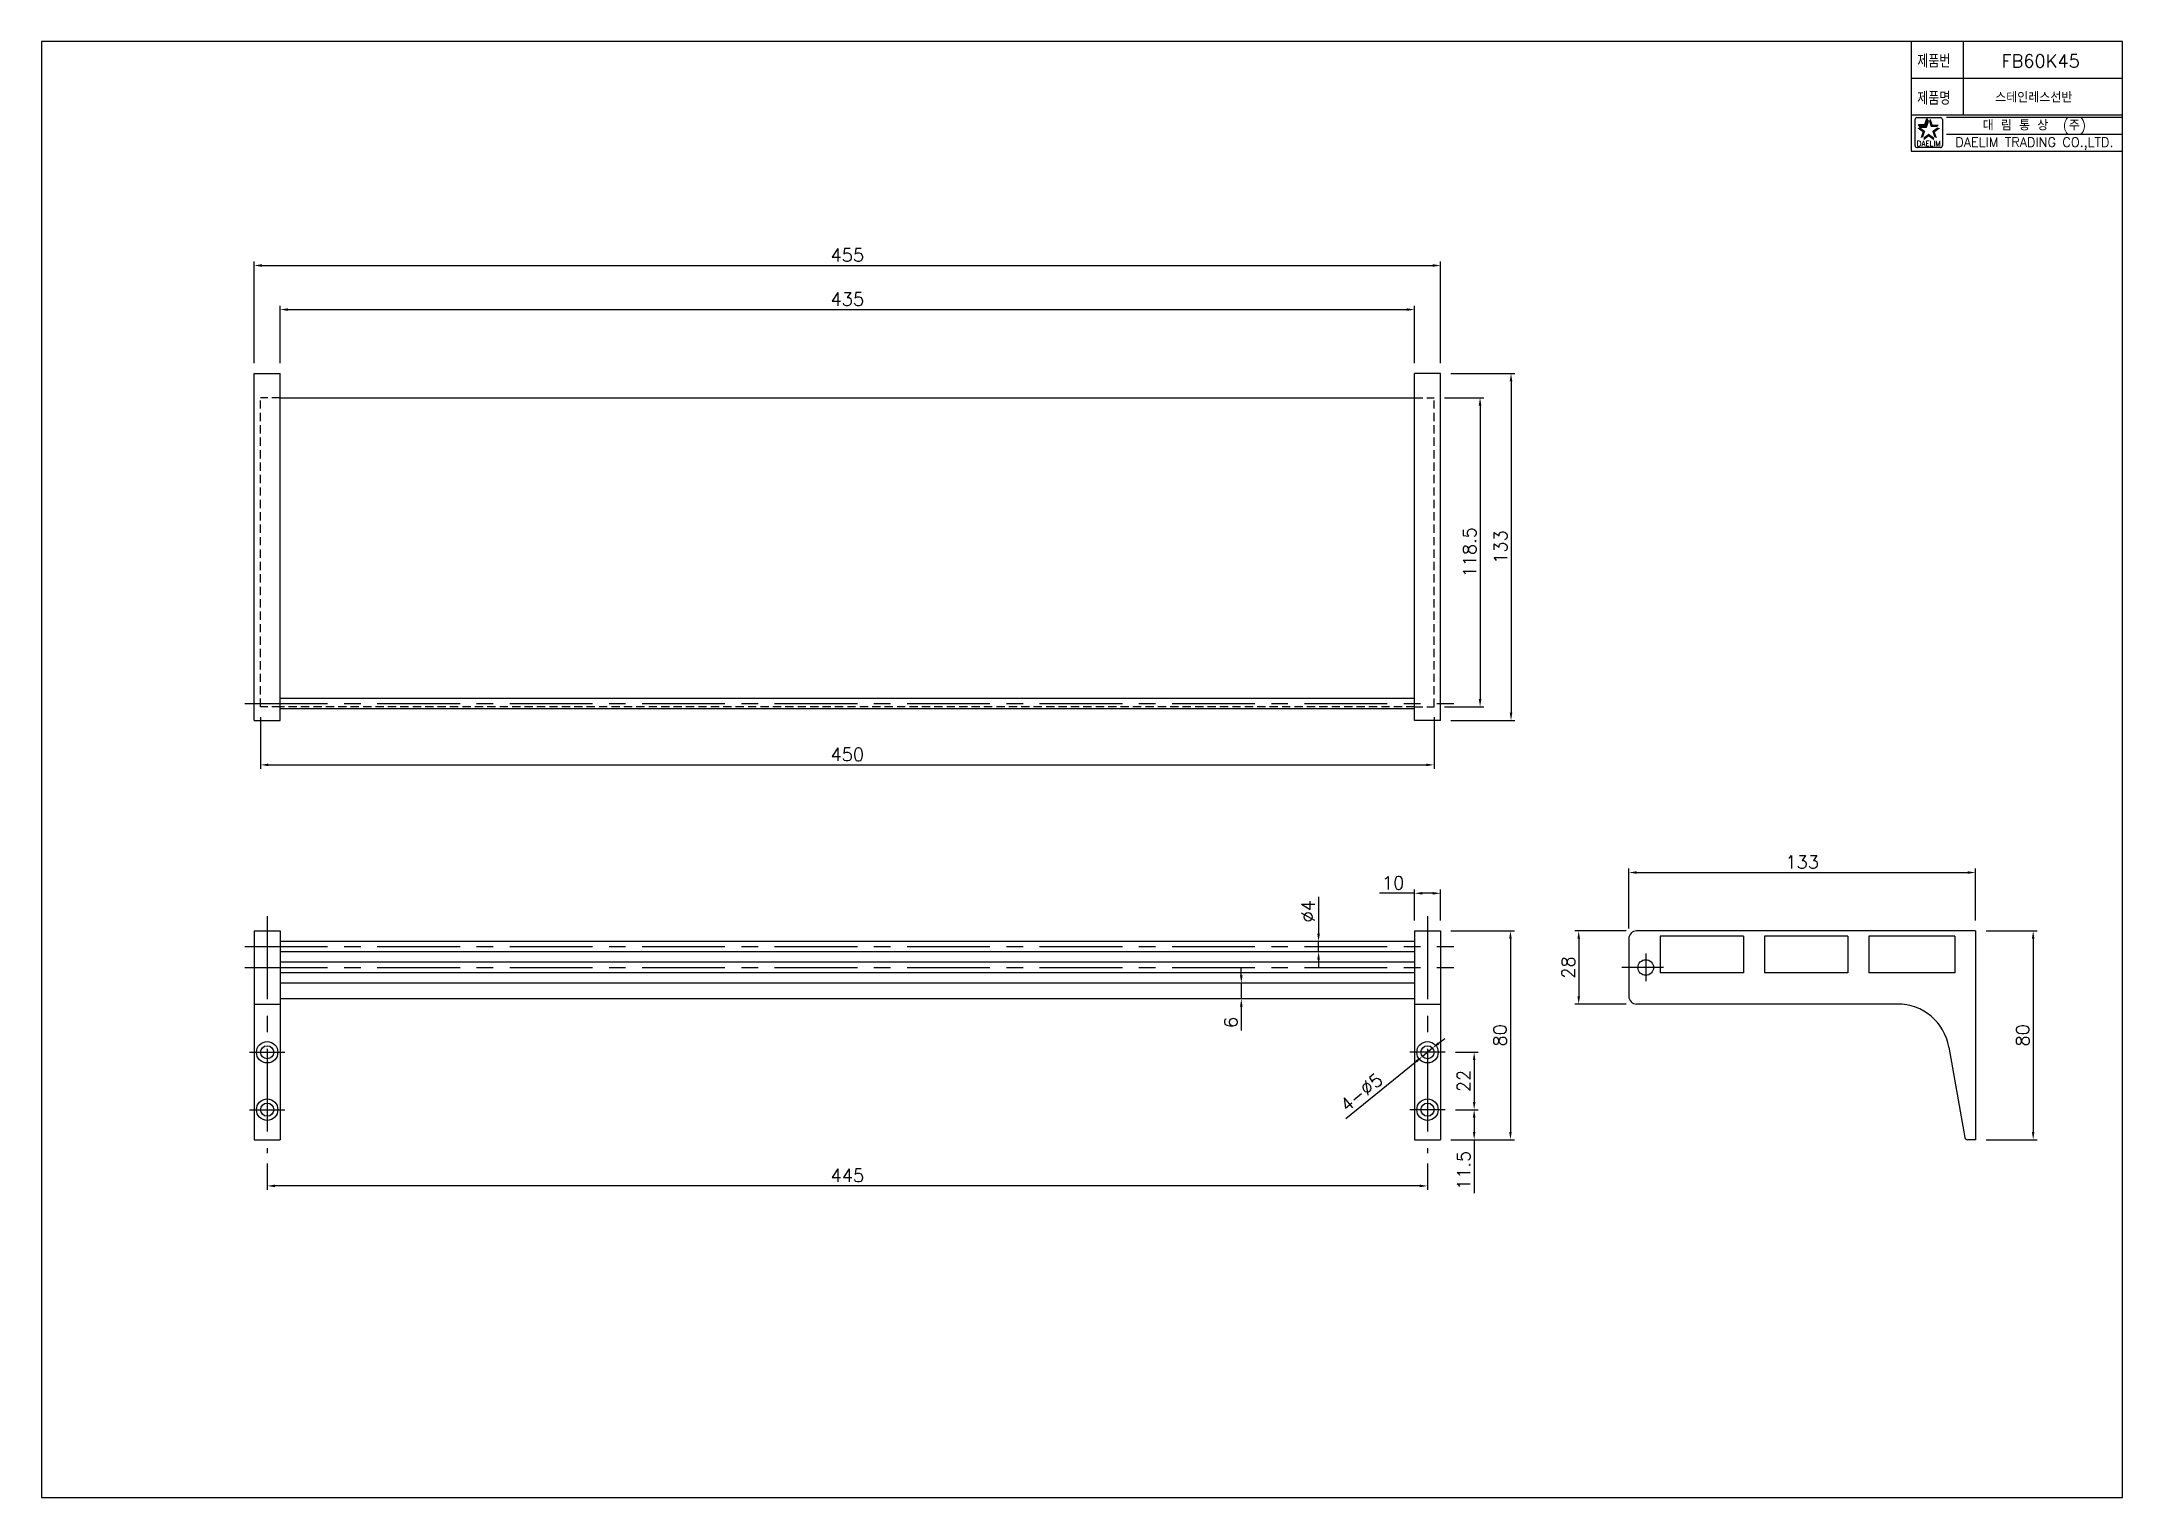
# Model space of a CAD drawing. Header units: millimetres. Extents: x 885 to 1683, y 729 to 1287.
import ezdxf
from ezdxf.enums import TextEntityAlignment as Align

# ---------------------------------------------------------------- set-up
doc = ezdxf.new("R2010")
doc.units = ezdxf.units.MM
doc.linetypes.add('CENTER', pattern=[50.8, 31.75, -6.35, 6.35, -6.35])
doc.linetypes.add('HIDDEN', pattern=[9.525, 6.35, -3.175])
for name, color, linetype in [('DIM', 2, 'Continuous'), ('외형선', 7, 'Continuous'), ('치수선', 3, 'Continuous'), ('표제', 5, 'Continuous')]:
    doc.layers.add(name, color=color, linetype=linetype)
doc.styles.add('GHS', font='romans', dxfattribs={"bigfont": 'ghs'})
doc.styles.add('ROMANS', font='romans')
doc.styles.get("Standard").update_dxf_attribs({"font": 'romans.shx', "bigfont": 'whgtxt.shx'})
doc.dimstyles.new('PJI', dxfattribs={"dimtxt": 5, "dimasz": 3, "dimexe": 1.5, "dimexo": 1.5, "dimgap": 1.5, "dimtad": 1, "dimdsep": 46, "dimtxsty": 'Standard', "dimcen": 0, "dimclrd": 3, "dimclre": 3, "dimclrt": 3, "dimadec": 0, "dimazin": 0, "dimtfac": 1, "dimtmove": 0, "dimatfit": 3, "dimfxl": 0, "dimtolj": 1, "dimtzin": 0, "dimarcsym": 0})

# ---------------------------------------------------------------- blocks, each defined once
blk = doc.blocks.new('*D1')
at = {"layer": 'Defpoints', "color": 0}
for p in [(1626.53, 968.44), (1493.53, 943.03), (1626.53, 946.03)]:
    blk.add_point(p, dxfattribs=at)
at = {"layer": '치수선', "color": 3, "lineweight": -2}
for p, q in [((1493.53, 947.03), (1493.53, 969.94)), ((1496.53, 968.44), (1623.53, 968.44)), ((1626.53, 950.03), (1626.53, 969.94))]:
    blk.add_line(p, q, dxfattribs=at)
at = {"layer": '치수선', "color": 3}
for points in [[(1496.53, 968.94), (1496.53, 967.94), (1493.53, 968.44)], [(1623.53, 968.94), (1623.53, 967.94), (1626.53, 968.44)]]:
    blk.add_solid(points, dxfattribs=at)
at = {"layer": '치수선', "color": 3, "insert": (1560.03, 972.44), "char_height": 5, "attachment_point": 5}
blk.add_mtext('\\A1;133', dxfattribs=at)
blk = doc.blocks.new('*D2')
at = {"layer": 'Defpoints', "color": 0}
for p in [(1496.53, 946.03), (1474.33, 918.03), (1496.53, 918.03)]:
    blk.add_point(p, dxfattribs=at)
at = {"layer": '치수선', "color": 3, "lineweight": -2}
for p, q in [((1492.53, 946.03), (1472.83, 946.03)), ((1474.33, 943.03), (1474.33, 921.03)), ((1492.53, 918.03), (1472.83, 918.03))]:
    blk.add_line(p, q, dxfattribs=at)
at = {"layer": '치수선', "color": 3}
for points in [[(1473.83, 943.03), (1474.83, 943.03), (1474.33, 946.03)], [(1473.83, 921.03), (1474.83, 921.03), (1474.33, 918.03)]]:
    blk.add_solid(points, dxfattribs=at)
at = {"layer": '치수선', "color": 3, "insert": (1470.33, 932.03), "char_height": 5, "attachment_point": 5, "rotation": 90}
blk.add_mtext('\\A1;28', dxfattribs=at)
blk = doc.blocks.new('*D3')
at = {"layer": 'Defpoints', "color": 0}
for p in [(1626.53, 946.03), (1626.53, 866.03), (1648.62, 866.03)]:
    blk.add_point(p, dxfattribs=at)
at = {"layer": '치수선', "color": 3, "lineweight": -2}
for p, q in [((1630.53, 946.03), (1650.12, 946.03)), ((1648.62, 943.03), (1648.62, 869.03)), ((1630.53, 866.03), (1650.12, 866.03))]:
    blk.add_line(p, q, dxfattribs=at)
at = {"layer": '치수선', "color": 3}
for points in [[(1648.12, 943.03), (1649.12, 943.03), (1648.62, 946.03)], [(1648.12, 869.03), (1649.12, 869.03), (1648.62, 866.03)]]:
    blk.add_solid(points, dxfattribs=at)
at = {"layer": '치수선', "color": 3, "insert": (1644.62, 906.03), "char_height": 5, "attachment_point": 5, "rotation": 90}
blk.add_mtext('\\A1;80', dxfattribs=at)
blk = doc.blocks.new('*D4')
at = {"layer": 'Defpoints', "color": 0}
for p in [(1423.12, 899.53), (1423.12, 877.53), (1434.23, 877.53)]:
    blk.add_point(p, dxfattribs=at)
at = {"layer": '치수선', "color": 3, "lineweight": -2}
for p, q in [((1427.12, 899.53), (1435.73, 899.53)), ((1434.23, 896.53), (1434.23, 880.53)), ((1427.12, 877.53), (1435.73, 877.53))]:
    blk.add_line(p, q, dxfattribs=at)
at = {"layer": '치수선', "color": 3}
for points in [[(1433.73, 896.53), (1434.73, 896.53), (1434.23, 899.53)], [(1433.73, 880.53), (1434.73, 880.53), (1434.23, 877.53)]]:
    blk.add_solid(points, dxfattribs=at)
at = {"layer": '치수선', "color": 3, "insert": (1430.23, 888.53), "char_height": 5, "attachment_point": 5, "rotation": 90}
blk.add_mtext('\\A1;22', dxfattribs=at)
blk = doc.blocks.new('*D5')
at = {"layer": 'Defpoints', "color": 0}
for p in [(1423.12, 877.53), (1421.33, 866.03), (1434.23, 866.03)]:
    blk.add_point(p, dxfattribs=at)
at = {"layer": '치수선', "color": 3, "lineweight": -2}
for p, q in [((1427.12, 877.53), (1435.73, 877.53)), ((1434.23, 874.53), (1434.23, 869.03)), ((1425.33, 866.03), (1435.73, 866.03)), ((1434.23, 866.03), (1434.23, 845.51))]:
    blk.add_line(p, q, dxfattribs=at)
at = {"layer": '치수선', "color": 3}
for points in [[(1433.73, 874.53), (1434.73, 874.53), (1434.23, 877.53)], [(1433.73, 869.03), (1434.73, 869.03), (1434.23, 866.03)]]:
    blk.add_solid(points, dxfattribs=at)
at = {"layer": '치수선', "color": 3, "insert": (1430.23, 854.27), "char_height": 5, "attachment_point": 5, "rotation": 90}
blk.add_mtext('\\A1;11.5', dxfattribs=at)
blk = doc.blocks.new('*D6')
at = {"layer": 'Defpoints', "color": 0}
for p in [(1421.33, 1201.12), (966.33, 1159.7), (1421.33, 1159.7)]:
    blk.add_point(p, dxfattribs=at)
at = {"layer": '치수선', "color": 3, "lineweight": -2}
for p, q in [((966.33, 1163.7), (966.33, 1202.62)), ((969.33, 1201.12), (1418.33, 1201.12)), ((1421.33, 1163.7), (1421.33, 1202.62))]:
    blk.add_line(p, q, dxfattribs=at)
at = {"layer": '치수선', "color": 3}
for points in [[(969.33, 1201.62), (969.33, 1200.62), (966.33, 1201.12)], [(1418.33, 1201.62), (1418.33, 1200.62), (1421.33, 1201.12)]]:
    blk.add_solid(points, dxfattribs=at)
at = {"layer": '치수선', "color": 3, "insert": (1193.83, 1205.12), "char_height": 5, "attachment_point": 5}
blk.add_mtext('\\A1;455', dxfattribs=at)
blk = doc.blocks.new('*D7')
at = {"layer": 'Defpoints', "color": 0}
for p in [(1411.33, 1184.22), (976.33, 1159.7), (1411.33, 1159.7)]:
    blk.add_point(p, dxfattribs=at)
at = {"layer": '치수선', "color": 3, "lineweight": -2}
for p, q in [((976.33, 1163.7), (976.33, 1185.72)), ((979.33, 1184.22), (1408.33, 1184.22)), ((1411.33, 1163.7), (1411.33, 1185.72))]:
    blk.add_line(p, q, dxfattribs=at)
at = {"layer": '치수선', "color": 3}
for points in [[(979.33, 1184.72), (979.33, 1183.72), (976.33, 1184.22)], [(1408.33, 1184.72), (1408.33, 1183.72), (1411.33, 1184.22)]]:
    blk.add_solid(points, dxfattribs=at)
at = {"layer": '치수선', "color": 3, "insert": (1193.83, 1188.22), "char_height": 5, "attachment_point": 5}
blk.add_mtext('\\A1;435', dxfattribs=at)
blk = doc.blocks.new('*D8')
at = {"layer": 'Defpoints', "color": 0}
for p in [(1374.56, 942.03), (1374.56, 938.03)]:
    blk.add_point(p, dxfattribs=at)
at = {"layer": '치수선', "color": 3, "lineweight": -2}
for p, q in [((1374.56, 959.13), (1374.56, 945.03)), ((1374.56, 938.03), (1374.56, 942.03)), ((1374.56, 935.03), (1374.56, 932.03))]:
    blk.add_line(p, q, dxfattribs=at)
at = {"layer": '치수선', "color": 3}
for points in [[(1374.06, 945.03), (1375.06, 945.03), (1374.56, 942.03)], [(1374.06, 935.03), (1375.06, 935.03), (1374.56, 938.03)]]:
    blk.add_solid(points, dxfattribs=at)
at = {"layer": '치수선', "color": 3, "insert": (1370.56, 953.58), "char_height": 5, "attachment_point": 5, "rotation": 90}
blk.add_mtext('\\A1;∅4', dxfattribs=at)
blk = doc.blocks.new('*D9')
at = {"layer": 'Defpoints', "color": 0}
for p in [(968.83, 1031.95), (1418.83, 1031.95), (1418.83, 1009.69)]:
    blk.add_point(p, dxfattribs=at)
at = {"layer": '치수선', "color": 3, "lineweight": -2}
for p, q in [((968.83, 1027.95), (968.83, 1008.19)), ((1418.83, 1027.95), (1418.83, 1008.19)), ((971.83, 1009.69), (1415.83, 1009.69))]:
    blk.add_line(p, q, dxfattribs=at)
at = {"layer": '치수선', "color": 3}
for points in [[(971.83, 1010.19), (971.83, 1009.19), (968.83, 1009.69)], [(1415.83, 1010.19), (1415.83, 1009.19), (1418.83, 1009.69)]]:
    blk.add_solid(points, dxfattribs=at)
at = {"layer": '치수선', "color": 3, "insert": (1193.83, 1013.69), "char_height": 5, "attachment_point": 5}
blk.add_mtext('\\A1;450', dxfattribs=at)
blk = doc.blocks.new('*D10')
at = {"layer": 'Defpoints', "color": 0}
for p in [(1421.33, 1159.7), (1421.33, 1026.7), (1448.37, 1026.7)]:
    blk.add_point(p, dxfattribs=at)
at = {"layer": '치수선', "color": 3, "lineweight": -2}
for p, q in [((1425.33, 1159.7), (1449.87, 1159.7)), ((1448.37, 1156.7), (1448.37, 1029.7)), ((1425.33, 1026.7), (1449.87, 1026.7))]:
    blk.add_line(p, q, dxfattribs=at)
at = {"layer": '치수선', "color": 3}
for points in [[(1447.87, 1156.7), (1448.87, 1156.7), (1448.37, 1159.7)], [(1447.87, 1029.7), (1448.87, 1029.7), (1448.37, 1026.7)]]:
    blk.add_solid(points, dxfattribs=at)
at = {"layer": '치수선', "color": 3, "insert": (1444.37, 1093.2), "char_height": 5, "attachment_point": 5, "rotation": 90}
blk.add_mtext('\\A1;133', dxfattribs=at)
blk = doc.blocks.new('*D11')
at = {"layer": 'Defpoints', "color": 0}
for p in [(1366.43, 926.03), (1344.92, 920.03), (1366.43, 920.03)]:
    blk.add_point(p, dxfattribs=at)
at = {"layer": '치수선', "color": 3, "lineweight": -2}
for p, q in [((1362.43, 926.03), (1343.42, 926.03)), ((1344.92, 929.03), (1344.92, 932.03)), ((1344.92, 926.03), (1344.92, 920.03)), ((1362.43, 920.03), (1343.42, 920.03)), ((1344.92, 917.03), (1344.92, 907.94))]:
    blk.add_line(p, q, dxfattribs=at)
at = {"layer": '치수선', "color": 3}
for points in [[(1344.42, 929.03), (1345.42, 929.03), (1344.92, 926.03)], [(1344.42, 917.03), (1345.42, 917.03), (1344.92, 920.03)]]:
    blk.add_solid(points, dxfattribs=at)
at = {"layer": '치수선', "color": 3, "insert": (1340.92, 910.99), "char_height": 5, "attachment_point": 5, "rotation": 90}
blk.add_mtext('\\A1;6', dxfattribs=at)
blk = doc.blocks.new('*D12')
at = {"layer": 'Defpoints', "color": 0}
for p in [(1421.33, 946.03), (1421.33, 866.03), (1448.15, 866.03)]:
    blk.add_point(p, dxfattribs=at)
at = {"layer": '치수선', "color": 3, "lineweight": -2}
for p, q in [((1425.33, 946.03), (1449.65, 946.03)), ((1448.15, 943.03), (1448.15, 869.03)), ((1425.33, 866.03), (1449.65, 866.03))]:
    blk.add_line(p, q, dxfattribs=at)
at = {"layer": '치수선', "color": 3}
for points in [[(1447.65, 943.03), (1448.65, 943.03), (1448.15, 946.03)], [(1447.65, 869.03), (1448.65, 869.03), (1448.15, 866.03)]]:
    blk.add_solid(points, dxfattribs=at)
at = {"layer": '치수선', "color": 3, "insert": (1444.15, 906.03), "char_height": 5, "attachment_point": 5, "rotation": 90}
blk.add_mtext('\\A1;80', dxfattribs=at)
blk = doc.blocks.new('*D13')
at = {"layer": 'Defpoints', "color": 0}
for p in [(971.33, 860.87), (1416.33, 860.87), (971.33, 848.32)]:
    blk.add_point(p, dxfattribs=at)
at = {"layer": '치수선', "color": 3, "lineweight": -2}
for p, q in [((971.33, 856.87), (971.33, 846.82)), ((1416.33, 856.87), (1416.33, 846.82)), ((1413.33, 848.32), (974.33, 848.32))]:
    blk.add_line(p, q, dxfattribs=at)
at = {"layer": '치수선', "color": 3}
for points in [[(974.33, 848.82), (974.33, 847.82), (971.33, 848.32)], [(1413.33, 848.82), (1413.33, 847.82), (1416.33, 848.32)]]:
    blk.add_solid(points, dxfattribs=at)
at = {"layer": '치수선', "color": 3, "insert": (1193.83, 852.32), "char_height": 5, "attachment_point": 5}
blk.add_mtext('\\A1;445', dxfattribs=at)
blk = doc.blocks.new('*D14')
at = {"layer": 'Defpoints', "color": 0}
for p in [(1411.33, 960.47), (1411.33, 946.03), (1421.33, 946.03)]:
    blk.add_point(p, dxfattribs=at)
at = {"layer": '치수선', "color": 3, "lineweight": -2}
for p, q in [((1411.33, 960.47), (1397.95, 960.47)), ((1411.33, 950.03), (1411.33, 961.97)), ((1418.33, 960.47), (1414.33, 960.47)), ((1421.33, 950.03), (1421.33, 961.97))]:
    blk.add_line(p, q, dxfattribs=at)
at = {"layer": '치수선', "color": 3}
for points in [[(1414.33, 960.97), (1414.33, 959.97), (1411.33, 960.47)], [(1418.33, 960.97), (1418.33, 959.97), (1421.33, 960.47)]]:
    blk.add_solid(points, dxfattribs=at)
at = {"layer": '치수선', "color": 3, "insert": (1403.14, 964.47), "char_height": 5, "attachment_point": 5}
blk.add_mtext('\\A1;10', dxfattribs=at)
blk = doc.blocks.new('*D15')
at = {"layer": 'Defpoints', "color": 0}
for p in [(1414.39, 897.96), (1418.28, 901.11)]:
    blk.add_point(p, dxfattribs=at)
at = {"layer": '치수선', "color": 3, "lineweight": -2}
for p, q in [((1420.61, 902.99), (1422.94, 904.88)), ((1385, 874.21), (1412.06, 896.08)), ((1418.28, 901.11), (1414.39, 897.96))]:
    blk.add_line(p, q, dxfattribs=at)
at = {"layer": '치수선', "color": 3}
for points in [[(1420.3, 903.38), (1420.93, 902.6), (1418.28, 901.11)], [(1411.74, 896.47), (1412.37, 895.69), (1414.39, 897.96)]]:
    blk.add_solid(points, dxfattribs=at)
at = {"layer": '치수선', "color": 3, "insert": (1390.97, 884.17), "char_height": 5, "attachment_point": 5, "rotation": 38.95033}
blk.add_mtext('\\A1;4-∅5', dxfattribs=at)
blk = doc.blocks.new('*D16')
at = {"layer": 'Defpoints', "color": 0}
for p in [(1418.83, 1150.45), (1418.83, 1031.95), (1436.49, 1031.95)]:
    blk.add_point(p, dxfattribs=at)
at = {"layer": '치수선', "color": 3, "lineweight": -2}
for p, q in [((1422.83, 1150.45), (1437.99, 1150.45)), ((1436.49, 1147.45), (1436.49, 1034.95)), ((1422.83, 1031.95), (1437.99, 1031.95))]:
    blk.add_line(p, q, dxfattribs=at)
at = {"layer": '치수선', "color": 3}
for points in [[(1435.99, 1147.45), (1436.99, 1147.45), (1436.49, 1150.45)], [(1435.99, 1034.95), (1436.99, 1034.95), (1436.49, 1031.95)]]:
    blk.add_solid(points, dxfattribs=at)
at = {"layer": '치수선', "color": 3, "insert": (1432.49, 1091.2), "char_height": 5, "attachment_point": 5, "rotation": 90}
blk.add_mtext('\\A1;118.5', dxfattribs=at)

msp = doc.modelspace()

# ---------------------------------------------------------------- linework, layer by layer
at = {"color": 7}
for p, q in [((1601.828, 1286.929), (1601.828, 1244.929)), ((1621.828, 1286.929), (1621.828, 1258.929)), ((1601.828, 1272.929), (1682.828, 1272.929)), ((1601.828, 1258.929), (1682.828, 1258.929)), ((1601.828, 1244.929), (1682.828, 1244.929))]:
    msp.add_line(p, q, dxfattribs=at)
at = {"color": 2, "linetype": 'Continuous'}
for p, q in [((1603.306, 1247.063), (1603.306, 1257.063)), ((1604.056, 1257.813), (1613.056, 1257.813)), ((1613.806, 1257.063), (1613.806, 1247.063)), ((1615.328, 1257.929), (1682.828, 1257.929)), ((1613.056, 1246.313), (1604.306, 1246.313)), ((1615.328, 1251.429), (1682.828, 1251.429))]:
    msp.add_line(p, q, dxfattribs=at)
at = {"color": 2}
for p, q in [((1604.642, 1255.112), (1607.067, 1255.112)), ((1605.307, 1254.197), (1604.642, 1255.112)), ((1605.307, 1254.197), (1607.732, 1254.197)), ((1607.067, 1255.112), (1607.817, 1257.418)), ((1607.732, 1254.197), (1608.482, 1256.503)), ((1608.482, 1256.503), (1607.817, 1257.418))]:
    msp.add_line(p, q, dxfattribs=at)
at = {"color": 2, "linetype": 'Continuous'}
for centre, radius, start, end in [((1604.056, 1257.063), 0.75, 90, 180), ((1613.056, 1257.063), 0.75, 0, 90), ((1604.181, 1247.188), 0.884, 188.130102, 278.130102), ((1613.056, 1247.063), 0.75, 270, 0)]:
    msp.add_arc(centre, radius, start, end, dxfattribs=at)
at = {"color": 2}
for points in [[(1606.147, 1252.281), (1607.224, 1252.631), (1604.186, 1253.706), (1605.262, 1254.056)], [(1604.642, 1255.112), (1605.307, 1254.197), (1607.067, 1255.112), (1607.732, 1254.197)], [(1607.067, 1255.112), (1607.732, 1254.197), (1607.817, 1257.418), (1608.482, 1256.503)], [(1609.295, 1257.418), (1608.629, 1256.503), (1610.044, 1255.112), (1609.379, 1254.197)], [(1610.044, 1255.112), (1609.379, 1254.197), (1612.469, 1255.112), (1611.804, 1254.197)], [(1612.926, 1253.706), (1611.85, 1254.056), (1610.964, 1252.281), (1609.888, 1252.631)], [(1605.398, 1249.975), (1606.474, 1250.324), (1606.147, 1252.281), (1607.224, 1252.631)], [(1608.556, 1250.531), (1608.556, 1251.663), (1606.594, 1249.106), (1606.594, 1250.237)], [(1610.517, 1249.106), (1610.517, 1250.237), (1608.556, 1250.531), (1608.556, 1251.663)], [(1610.964, 1252.281), (1609.888, 1252.631), (1611.713, 1249.975), (1610.637, 1250.324)]]:
    msp.add_solid(points, dxfattribs=at)
at = {"layer": '외형선'}
for p, q in [((966.334, 1026.695), (966.334, 1159.695)), ((966.334, 1159.695), (976.334, 1159.695)), ((976.334, 1026.695), (976.334, 1159.695)), ((1421.334, 1159.695), (1411.334, 1159.695)), ((1411.334, 1026.695), (1411.334, 1159.695)), ((1421.334, 1026.695), (1421.334, 1159.695)), ((976.334, 1150.445), (1411.334, 1150.445)), ((1411.334, 1035.195), (976.334, 1035.195)), ((1411.334, 1031.195), (976.334, 1031.195)), ((966.334, 1026.695), (976.334, 1026.695)), ((1421.334, 1026.695), (1411.334, 1026.695)), ((966.334, 946.035), (966.334, 866.035)), ((966.334, 946.035), (976.334, 946.035)), ((976.334, 946.035), (976.334, 866.035)), ((1411.334, 942.035), (976.334, 942.035)), ((1411.334, 946.035), (1411.334, 866.035)), ((1411.334, 946.035), (1421.334, 946.035)), ((1421.334, 946.035), (1421.334, 866.035)), ((1493.535, 943.035), (1493.535, 921.035)), ((1626.535, 946.035), (1496.535, 946.035)), ((1505.535, 944.035), (1505.535, 930.035)), ((1537.535, 944.035), (1505.535, 944.035)), ((1537.535, 944.035), (1537.535, 930.035)), ((1545.535, 944.035), (1545.535, 930.035)), ((1577.535, 944.035), (1545.535, 944.035)), ((1577.535, 944.035), (1577.535, 930.035)), ((1618.535, 944.035), (1585.535, 944.035)), ((1585.535, 944.035), (1585.535, 930.035)), ((1618.535, 944.035), (1618.535, 930.035)), ((1626.535, 946.035), (1626.535, 866.035)), ((1411.334, 938.035), (976.334, 938.035)), ((1411.334, 934.035), (976.334, 934.035)), ((1411.334, 930.035), (976.334, 930.035)), ((1411.334, 926.035), (976.334, 926.035)), ((1537.535, 930.035), (1505.535, 930.035)), ((1577.535, 930.035), (1545.535, 930.035)), ((1618.535, 930.035), (1585.535, 930.035)), ((966.334, 918.035), (976.334, 918.035)), ((1411.334, 920.035), (976.334, 920.035)), ((1411.334, 918.035), (1421.334, 918.035)), ((1596.584, 918.035), (1496.535, 918.035)), ((1616.28, 901.508), (1622.389, 866.861)), ((966.334, 866.035), (976.334, 866.035)), ((1411.334, 866.035), (1421.334, 866.035)), ((1626.535, 866.035), (1623.374, 866.035))]:
    msp.add_line(p, q, dxfattribs=at)
at = {"layer": '외형선', "color": 2, "linetype": 'HIDDEN', "ltscale": 0.5}
for p, q in [((968.834, 1031.945), (968.834, 1150.445)), ((1418.834, 1031.945), (1418.834, 1150.445)), ((1411.334, 1031.945), (976.334, 1031.945))]:
    msp.add_line(p, q, dxfattribs=at)
at = {"layer": '외형선'}
for centre, radius in [((1500.035, 932.035), 3), ((971.334, 899.535), 4.1), ((971.334, 899.535), 2.5), ((1416.334, 899.535), 4.1), ((1416.334, 899.535), 2.5), ((971.334, 877.535), 4.1), ((971.334, 877.535), 2.5), ((1416.334, 877.535), 4.1), ((1416.334, 877.535), 2.5)]:
    msp.add_circle(centre, radius, dxfattribs=at)
for centre, radius, start, end in [((1496.535, 943.035), 3, 90, 180), ((1496.535, 921.035), 3, 180, 270), ((1596.584, 898.035), 20, 10, 90), ((1623.374, 867.035), 1, 190, 270)]:
    msp.add_arc(centre, radius, start, end, dxfattribs=at)
at = {"layer": '치수선', "color": 2, "linetype": 'HIDDEN', "ltscale": 0.5}
for p, q in [((976.334, 1150.445), (968.834, 1150.445)), ((1411.334, 1150.445), (1418.834, 1150.445)), ((976.334, 1031.945), (968.834, 1031.945)), ((1411.334, 1031.945), (1418.834, 1031.945))]:
    msp.add_line(p, q, dxfattribs=at)
at = {"layer": '치수선', "color": 1, "linetype": 'CENTER'}
for p, q in [((962.752, 1033.195), (1426.433, 1033.195)), ((971.334, 951.667), (971.334, 860.87)), ((1416.334, 951.667), (1416.334, 860.87)), ((962.752, 940.035), (1426.433, 940.035)), ((1500.035, 937.339), (1500.035, 926.738)), ((962.752, 932.035), (1426.433, 932.035)), ((1506.819, 932.035), (1490.798, 932.035)), ((964.55, 899.535), (978.118, 899.535)), ((1423.118, 899.535), (1409.55, 899.535)), ((964.55, 877.535), (978.118, 877.535)), ((1423.118, 877.535), (1409.55, 877.535))]:
    msp.add_line(p, q, dxfattribs=at)
at = {"layer": '표제'}
msp.add_lwpolyline([(1682.828, 1286.929), (884.828, 1286.929), (884.828, 728.929), (1682.828, 728.929)], close=True, dxfattribs=at)

# ---------------------------------------------------------------- texts
at = {"color": 7, "style": 'GHS'}
msp.add_text('FB60K45', height=5, dxfattribs=at).set_placement((1651.466, 1279.508), align=Align.MIDDLE)
at = {"style": 'GHS'}
msp.add_text('스테인레스선반', height=4, dxfattribs=at).set_placement((1634.036, 1263.6))
at = {"color": 7, "linetype": 'Continuous'}
for s, height, style, p in [('대 림 통 상  (주)', 4, 'GHS', (1649.088, 1254.624)), ('DAELIM TRADING CO.,LTD.', 3.6, 'ROMANS', (1649.088, 1247.857))]:
    msp.add_text(s, height=height, dxfattribs=dict(at, style=style)).set_placement(p, align=Align.MIDDLE)
at = {"color": 2, "linetype": 'Continuous', "style": 'ROMANS'}
msp.add_text('DAELIM', height=2, dxfattribs=at).set_placement((1608.556, 1246.863), align=Align.CENTER)
at = {"layer": 'DIM', "style": 'GHS', "width": 0.8}
for s, p in [('제품번', (1604.168, 1276.981)), ('제품명', (1604.168, 1262.74))]:
    msp.add_text(s, height=5, dxfattribs=at).set_placement(p)

# ---------------------------------------------------------------- dimensions: what is measured, and where the dimension line sits
at = {"layer": '치수선'}
for base, p1, p2, picture, middle in [((1421.334, 1201.118), (966.334, 1159.695), (1421.334, 1159.695), '*D6', (1193.834, 1205.118)), ((1411.334, 1184.217), (976.334, 1159.695), (1411.334, 1159.695), '*D7', (1193.834, 1188.217)), ((1418.834, 1009.694), (968.834, 1031.945), (1418.834, 1031.945), '*D9', (1193.834, 1013.694)), ((1626.535, 968.436), (1493.535, 943.035), (1626.535, 946.035), '*D1', (1560.035, 972.436)), ((1411.334, 960.474), (1421.334, 946.035), (1411.334, 946.035), '*D14', (1403.143, 964.474)), ((971.334, 848.319), (1416.334, 860.87), (971.334, 860.87), '*D13', (1193.834, 852.319))]:
    dim = msp.add_linear_dim(base=base, p1=p1, p2=p2, dimstyle='PJI', override={"dimexo": 4}, dxfattribs=at)
    dim.commit()
    dim.dimension.update_dxf_attribs({"geometry": picture, "text_midpoint": middle})
for base, p1, p2, picture, middle in [((1448.367, 1026.695), (1421.334, 1159.695), (1421.334, 1026.695), '*D10', (1444.367, 1093.195)), ((1436.485, 1031.945), (1418.834, 1150.445), (1418.834, 1031.945), '*D16', (1432.485, 1091.195)), ((1448.147, 866.035), (1421.334, 946.035), (1421.334, 866.035), '*D12', (1444.147, 906.035)), ((1474.326, 918.035), (1496.535, 946.035), (1496.535, 918.035), '*D2', (1470.326, 932.035)), ((1648.624, 866.035), (1626.535, 946.035), (1626.535, 866.035), '*D3', (1644.624, 906.035)), ((1344.923, 920.035), (1366.426, 926.035), (1366.426, 920.035), '*D11', (1340.923, 910.987)), ((1434.228, 877.535), (1423.118, 899.535), (1423.118, 877.535), '*D4', (1430.228, 888.535)), ((1434.228, 866.035), (1423.118, 877.535), (1421.334, 866.035), '*D5', (1430.228, 854.273))]:
    dim = msp.add_linear_dim(base=base, p1=p1, p2=p2, angle=90, dimstyle='PJI', override={"dimexo": 4}, dxfattribs=at)
    dim.commit()
    dim.dimension.update_dxf_attribs({"geometry": picture, "text_midpoint": middle})
dim = msp.add_diameter_dim_2p(p1=(1374.564, 938.035), p2=(1374.564, 942.035), dimstyle='PJI', override={"dimexo": 4}, dxfattribs=at)
dim.commit()
dim.dimension.update_dxf_attribs({"geometry": '*D8', "text_midpoint": (1370.564, 953.582)})
dim = msp.add_diameter_dim_2p(p1=(1418.278, 901.106), p2=(1414.39, 897.963), text='4-<>', dimstyle='PJI', dxfattribs=at)
dim.commit()
dim.dimension.update_dxf_attribs({"geometry": '*D15', "text_midpoint": (1393.484, 881.064), "dimtype": 163})

doc.saveas('drawing.dxf')
